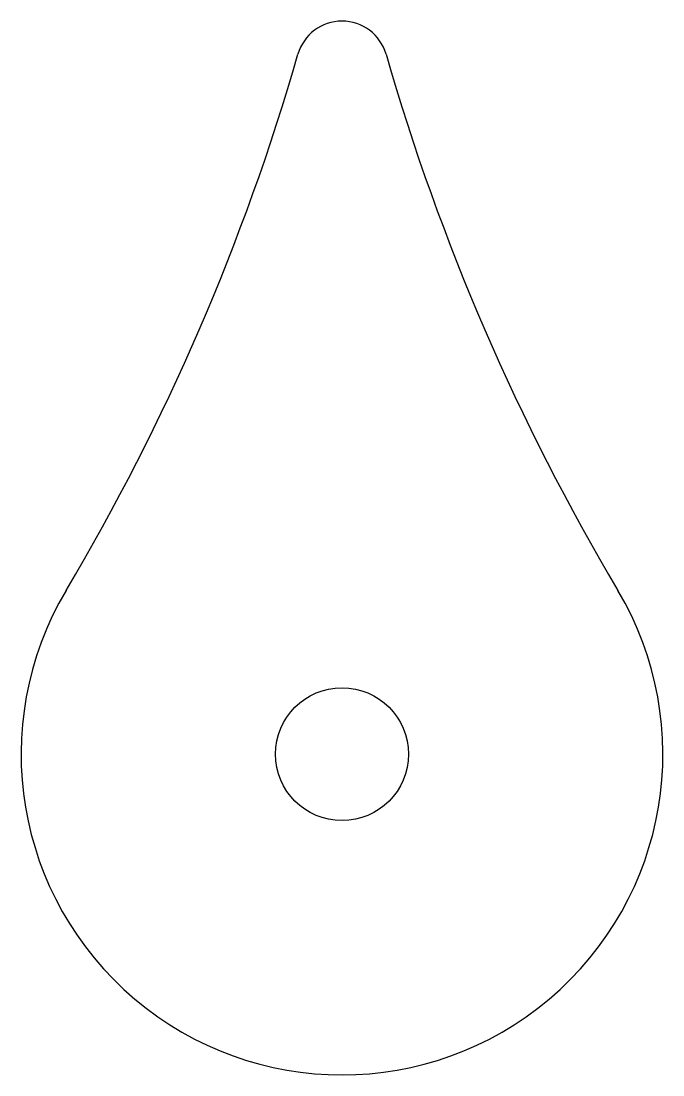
# Model space of a CAD drawing. Header units: millimetres. Extents: x -7 to 7, y -7 to 16.
import ezdxf

# ---------------------------------------------------------------- set-up
doc = ezdxf.new("R2010")
doc.units = ezdxf.units.MM

msp = doc.modelspace()

# ---------------------------------------------------------------- linework, layer by layer
at = {"color": 7, "linetype": 'Continuous', "lineweight": 25}
msp.add_circle((0, 0), 1.45, dxfattribs=at)
for centre, radius, start, end in [((0, 15), 1, 16.0497, 163.9503), ((-49.012, 29.1), 50, 329.3011, 343.9503), ((49.012, 29.1), 50, 196.0497, 210.6989), ((0, 0), 7, 149.3011, 30.6989)]:
    msp.add_arc(centre, radius, start, end, dxfattribs=at)

doc.saveas('drawing.dxf')
